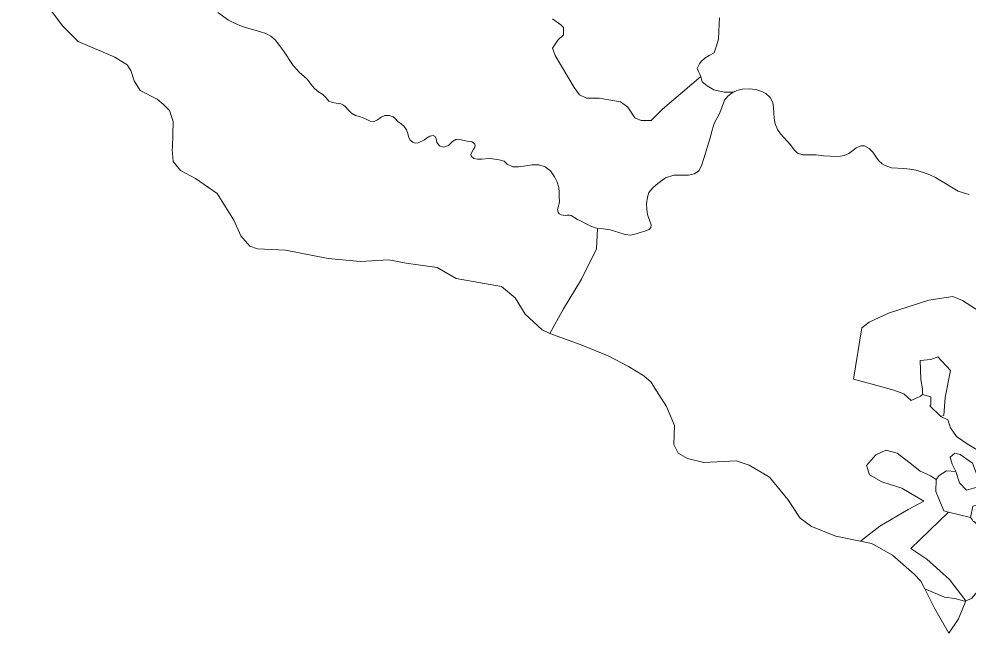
# Model space of a CAD drawing. Header units: metres. Extents: x 542555 to 550520, y 1840485 to 1846995.
# Drawn here: x 542885 to 545214, y 1842007 to 1843513 of the extents above; entities that cross this region are included whole.
import ezdxf

# ---------------------------------------------------------------- set-up
doc = ezdxf.new("R2010")
doc.units = ezdxf.units.M
doc.header["$MEASUREMENT"] = 0
doc.layers.add('Level 30', color=7, linetype='Continuous', lineweight=0)

msp = doc.modelspace()

# ---------------------------------------------------------------- linework, layer by layer
at = {"layer": 'Level 30', "color": 7, "linetype": 'Continuous', "lineweight": 0, "flags": 128}
for points in [[(543372.68, 1843528.94), (543398.39, 1843509.87), (543414.77, 1843501.93), (543430.26, 1843495.69), (543448.53, 1843490.18), (543466.24, 1843485.27), (543479.49, 1843480.94), (543490.33, 1843477.45), (543502.34, 1843470.86), (543513.15, 1843461.64), (543524.09, 1843448.42), (543533.55, 1843434.83), (543557.25, 1843399.37), (543565.28, 1843390.27), (543572.92, 1843381.98), (543583.46, 1843372.63), (543592.14, 1843364.38), (543600.62, 1843353.23), (543609.16, 1843342.39), (543619.3, 1843334.7), (543629.62, 1843327.9), (543629.62, 1843327.9), (543636.87, 1843320.42), (543645.01, 1843311.91), (543653.98, 1843308.18), (543662.83, 1843306.92), (543674.22, 1843305.21), (543680.81, 1843302.14), (543685.25, 1843298.02), (543691.71, 1843289.97), (543700, 1843281.85), (543709.77, 1843276.32), (543722.44, 1843272.77), (543734.27, 1843268.36), (543745.82, 1843262.28), (543755.65, 1843261.62), (543763.94, 1843266.21), (543773.01, 1843272.23), (543781.83, 1843276.41), (543792.85, 1843276.85), (543802.15, 1843273.54), (543807.33, 1843268.86), (543813.72, 1843261.36), (543821.88, 1843255.72), (543829.18, 1843249.39), (543834.89, 1843241.24), (543838.02, 1843232.38), (543840.13, 1843224.82), (543844.28, 1843216.18), (543850.6, 1843210.78), (543857.16, 1843208.75), (543863.28, 1843209.43), (543879.02, 1843217.1), (543884.33, 1843220.73), (543892.42, 1843225.46), (543900.17, 1843227.58), (543905.38, 1843224.89), (543907.47, 1843218.85), (543909.62, 1843210.05), (543916.31, 1843202.3), (543926.46, 1843198.99), (543937.76, 1843203.26), (543947.97, 1843212.46), (543955.7, 1843217.82), (543960.45, 1843218.03), (543965.01, 1843217.73), (543983.4, 1843213.56), (543990.91, 1843212.31), (543995.51, 1843211.47), (543999.68, 1843209.42), (544002.28, 1843206.22), (544003.38, 1843202.82), (544002.49, 1843198.61), (543998.4, 1843192.45), (543994.83, 1843186.75), (543993.12, 1843180.62), (543994.31, 1843175.8), (543999.97, 1843171.08), (544009.02, 1843168.98), (544019.82, 1843169.59), (544036.88, 1843170.61), (544046.22, 1843169.99), (544062.31, 1843167.69), (544074.37, 1843164.35), (544082.18, 1843157.28), (544095.81, 1843150.58), (544109.53, 1843150.77), (544127.34, 1843153.38), (544143.29, 1843155.56), (544159.58, 1843155.78), (544174.9, 1843150.83), (544188.03, 1843140.44), (544197.95, 1843125.94), (544204.43, 1843113.1), (544208.29, 1843099.74), (544209.65, 1843087.32), (544209.08, 1843075.64), (544209.73, 1843066.05), (544209.03, 1843060.32), (544207.27, 1843053.9), (544205.83, 1843049.42), (544205.31, 1843045.25), (544206.64, 1843039.31), (544209.53, 1843035.38), (544214.36, 1843032.65), (544223.61, 1843031.25), (544228.55, 1843032.16), (544234.28, 1843032.13), (544238.71, 1843031.07), (544253.88, 1843021.46), (544261.96, 1843017.79), (544275.1, 1843011.13), (544288.51, 1843003.93), (544303.4, 1842999.3), (544301.07, 1842949.54), (544264.36, 1842875.2), (544219.78, 1842802.61), (544186.12, 1842741.84), (544168.02, 1842750.81), (544125.89, 1842789.05), (544101.39, 1842829.25), (544067.83, 1842856.69), (543956.38, 1842876.31), (543910.36, 1842903.76), (543834.6, 1842914.21), (543791.8, 1842922.39), (543721.22, 1842918.42), (543642.87, 1842925.33), (543538.03, 1842945.92), (543469.38, 1842949.51), (543450.58, 1842955.57), (543429.21, 1842981.22), (543411.63, 1843019.46), (543370.48, 1843085.15), (543317.77, 1843121.93), (543280.98, 1843141.76), (543263.34, 1843163.33), (543260.34, 1843193.42), (543261.13, 1843198.14), (543262.71, 1843261.64), (543253.89, 1843289.1), (543239.19, 1843303.81), (543223.86, 1843316.54), (543182.36, 1843338.12), (543167.66, 1843361.66), (543158.85, 1843387.15), (543150.03, 1843400.88), (543119.67, 1843419.51), (543029.78, 1843457.65), (542992.43, 1843495.31), (542885.07, 1843638.68)], [(544193.27, 1843513.92), (544213, 1843498.56), (544219.58, 1843491.98), (544219.58, 1843474.42), (544206.42, 1843461.26), (544193.27, 1843441.51), (544199.84, 1843423.96), (544245.89, 1843344.97), (544259.05, 1843327.41), (544276.59, 1843318.64), (544307.29, 1843318.64), (544359.91, 1843309.86), (544377.45, 1843296.69), (544394.99, 1843270.36), (544410.34, 1843263.78), (544434.46, 1843263.78), (544462.97, 1843292.3), (544556.4898, 1843371.8498), (544556.4898, 1843371.8498), (544559.99, 1843359.34), (544571.97, 1843348.84), (544588.1, 1843339.01), (544613.71, 1843333.94), (544636.11, 1843333.42), (544633.8, 1843332.26), (544623.18, 1843324.06), (544614.97, 1843314.16), (544603.5, 1843283.04), (544589.48, 1843256.95), (544584.43, 1843240.86), (544579.57, 1843221.74), (544563.68, 1843170.98), (544558.42, 1843152.67), (544551.89, 1843140.78), (544541.29, 1843133.25), (544525.96, 1843129.91), (544510.27, 1843130.24), (544490, 1843129.71), (544469.72, 1843123.26), (544451.05, 1843109.95), (544438.59, 1843098.94), (544429.5, 1843087.69), (544425.54, 1843075.84), (544423.75, 1843059.58), (544423.87, 1843046.43), (544425.89, 1843033.32), (544430.45, 1843019.76), (544434.51, 1843008.63), (544434.42, 1843001.74), (544429.7, 1842996.76), (544419.48, 1842993), (544407.63, 1842989.33), (544397.84, 1842985.91), (544385.01, 1842983.16), (544371.35, 1842984.79), (544355.87, 1842989.54), (544334.49, 1842995.65), (544317.18, 1842998.25), (544303.4, 1842999.3), (544288.51, 1843003.93), (544275.1, 1843011.13), (544261.96, 1843017.79), (544253.88, 1843021.46), (544238.71, 1843031.07), (544234.28, 1843032.13), (544228.55, 1843032.16), (544223.61, 1843031.25), (544214.36, 1843032.65), (544209.53, 1843035.38), (544206.64, 1843039.31), (544205.31, 1843045.25), (544205.83, 1843049.42), (544207.27, 1843053.9), (544209.03, 1843060.32), (544209.73, 1843066.05), (544209.08, 1843075.64), (544209.65, 1843087.32), (544208.29, 1843099.74), (544204.43, 1843113.1), (544197.95, 1843125.94), (544188.03, 1843140.44), (544174.9, 1843150.83), (544159.58, 1843155.78), (544143.29, 1843155.56), (544127.34, 1843153.38), (544109.53, 1843150.77), (544095.81, 1843150.58), (544082.18, 1843157.28), (544074.37, 1843164.35), (544062.31, 1843167.69), (544046.22, 1843169.99), (544036.88, 1843170.61), (544019.82, 1843169.59), (544009.02, 1843168.98), (543999.97, 1843171.08), (543994.31, 1843175.8), (543993.12, 1843180.62), (543994.83, 1843186.75), (543998.4, 1843192.45), (544002.49, 1843198.61), (544003.38, 1843202.82), (544002.28, 1843206.22), (543999.68, 1843209.42), (543995.51, 1843211.47), (543990.91, 1843212.31), (543983.4, 1843213.56), (543965.01, 1843217.73), (543960.45, 1843218.03), (543955.7, 1843217.82), (543947.97, 1843212.46), (543937.76, 1843203.26), (543926.46, 1843198.99), (543916.31, 1843202.3), (543909.62, 1843210.05), (543907.47, 1843218.85), (543905.38, 1843224.89), (543900.17, 1843227.58), (543892.42, 1843225.46), (543884.33, 1843220.73), (543879.02, 1843217.1), (543863.28, 1843209.43), (543857.16, 1843208.75), (543850.6, 1843210.78), (543844.28, 1843216.18), (543840.13, 1843224.82), (543838.02, 1843232.38), (543834.89, 1843241.24), (543829.18, 1843249.39), (543821.88, 1843255.72), (543813.72, 1843261.36), (543807.33, 1843268.86), (543802.15, 1843273.54), (543792.85, 1843276.85), (543781.83, 1843276.41), (543773.01, 1843272.23), (543763.94, 1843266.21), (543755.65, 1843261.62), (543745.82, 1843262.28), (543734.27, 1843268.36), (543722.44, 1843272.77), (543709.77, 1843276.32), (543700, 1843281.85), (543691.71, 1843289.97), (543685.25, 1843298.02), (543680.81, 1843302.14), (543674.22, 1843305.21), (543662.83, 1843306.92), (543653.98, 1843308.18), (543645.01, 1843311.91), (543636.87, 1843320.42), (543629.62, 1843327.9), (543619.3, 1843334.7), (543609.16, 1843342.39), (543600.62, 1843353.23), (543592.14, 1843364.38), (543583.46, 1843372.63), (543572.92, 1843381.98), (543565.28, 1843390.27), (543557.25, 1843399.37), (543533.55, 1843434.83), (543524.09, 1843448.42), (543513.15, 1843461.64), (543502.34, 1843470.86), (543490.33, 1843477.45), (543479.49, 1843480.94), (543466.24, 1843485.27), (543448.53, 1843490.18), (543430.26, 1843495.69), (543414.77, 1843501.93), (543398.39, 1843509.87), (543372.68, 1843528.94)], [(544602.04, 1843516), (544600.35, 1843483.65), (544599.8, 1843463.62), (544594.48, 1843444.64), (544589.09, 1843430.54), (544577.36, 1843423.97), (544566.3, 1843417.26), (544557.24, 1843408.54), (544553.6, 1843403.05), (544548.93, 1843394.79), (544547.93, 1843391.58), (544550.67, 1843384.54), (544554.53, 1843377.41), (544554.53, 1843377.41), (544556.07, 1843373.35), (544556.49, 1843371.85), (544556.4898, 1843371.8498), (544462.97, 1843292.3), (544434.46, 1843263.78), (544410.34, 1843263.78), (544394.99, 1843270.36), (544377.45, 1843296.69), (544359.91, 1843309.86), (544307.29, 1843318.64), (544276.59, 1843318.64), (544259.05, 1843327.41), (544245.89, 1843344.97), (544199.84, 1843423.96), (544193.27, 1843441.51), (544206.42, 1843461.26), (544219.58, 1843474.42), (544219.58, 1843491.98), (544213, 1843498.56), (544193.27, 1843513.92)], [(545214.3, 1843082.53), (545200.67, 1843087.03), (545187.75, 1843091.14), (545148.4, 1843114.28), (545138.78, 1843120.24), (545131.8, 1843124.14), (545117.67, 1843131.06), (545102.44, 1843136.79), (545083.81, 1843142.29), (545068.99, 1843144.82), (545053.91, 1843146.37), (545024.17, 1843148.02), (545008.69, 1843154.01), (545001.37, 1843158.01), (544991.91, 1843166.39), (544984.56, 1843176.35), (544977.87, 1843186.3), (544969.04, 1843195.88), (544958.06, 1843202.05), (544948.52, 1843202), (544937.64, 1843197.4), (544929.51, 1843190.66), (544919.34, 1843183.47), (544907.84, 1843178.5), (544894.13, 1843175.93), (544874.59, 1843176.54), (544857.14, 1843177.89), (544839.04, 1843179.92), (544822.79, 1843180.18), (544806.68, 1843179.98), (544793.2, 1843184.02), (544785.63, 1843192.62), (544776.35, 1843204.25), (544752.1, 1843231.09), (544744.29, 1843242.42), (544738.53, 1843256.4), (544736.52, 1843270.18), (544735.65, 1843283.24), (544734.89, 1843296.22), (544732.86, 1843308.66), (544726.53, 1843320.37), (544715.8, 1843330.58), (544706.24, 1843335.3), (544691.19, 1843340.39), (544674.67, 1843342.04), (544657.51, 1843341.14), (544644.94, 1843337.85), (544636.11, 1843333.42), (544613.71, 1843333.94), (544588.1, 1843339.01), (544571.97, 1843348.84), (544559.99, 1843359.34), (544556.4898, 1843371.8498), (544556.49, 1843371.85), (544556.07, 1843373.35), (544554.53, 1843377.41), (544550.67, 1843384.54), (544547.93, 1843391.58), (544548.93, 1843394.79), (544553.6, 1843403.05), (544557.24, 1843408.54), (544566.3, 1843417.26), (544577.36, 1843423.97), (544589.09, 1843430.54), (544594.48, 1843444.64), (544599.8, 1843463.62), (544600.35, 1843483.65), (544602.04, 1843516)], [(545222.29, 1842424.02), (545192.21, 1842445.25), (545179.29, 1842448.49), (545167.97, 1842438.47), (545172.97, 1842421.66), (545181.68, 1842403.63), (545158.5, 1842404.62), (545140.7, 1842393.74), (545133.67, 1842383.9), (545119.66, 1842392.34), (545112.68, 1842395.83), (545094.31, 1842404.1), (545076.86, 1842417.89), (545038.29, 1842448.21), (545009.82, 1842455.56), (544985.94, 1842444.54), (544962.98, 1842417.89), (544970.32, 1842394.91), (545000.63, 1842378.37), (545049.31, 1842362.75), (545103.49, 1842330.59), (545064.92, 1842310.37), (544995.12, 1842269.02), (544948.3, 1842232.34), (544887.5, 1842244.86), (544828.16, 1842268.1), (544799.78, 1842288.75), (544769.74, 1842334.65), (544724.96, 1842389.44), (544675.06, 1842419.04), (544642.84, 1842429.53), (544564.03, 1842425.22), (544524.24, 1842434.89), (544500.93, 1842448.54), (544490.36, 1842469.4), (544492.32, 1842516.46), (544472.72, 1842562.55), (544440.39, 1842612.86), (544434.52, 1842622.36), (544416.88, 1842638.05), (544379.64, 1842660.6), (544329.68, 1842687.07), (544261.09, 1842714.53), (544186.12, 1842741.84), (544219.78, 1842802.61), (544264.36, 1842875.2), (544301.07, 1842949.54), (544303.4, 1842999.3), (544317.18, 1842998.25), (544334.49, 1842995.65), (544355.87, 1842989.54), (544371.35, 1842984.79), (544385.01, 1842983.16), (544397.84, 1842985.91), (544407.63, 1842989.33), (544419.48, 1842993), (544429.7, 1842996.76), (544434.42, 1843001.74), (544434.51, 1843008.63), (544430.45, 1843019.76), (544425.89, 1843033.32), (544423.87, 1843046.43), (544423.75, 1843059.58), (544425.54, 1843075.84), (544429.5, 1843087.69), (544438.59, 1843098.94), (544451.05, 1843109.95), (544469.72, 1843123.26), (544490, 1843129.71), (544510.27, 1843130.24), (544525.96, 1843129.91), (544541.29, 1843133.25), (544551.89, 1843140.78), (544558.42, 1843152.67), (544563.68, 1843170.98), (544579.57, 1843221.74), (544584.43, 1843240.86), (544589.48, 1843256.95), (544603.5, 1843283.04), (544614.97, 1843314.16), (544623.18, 1843324.06), (544633.8, 1843332.26), (544644.94, 1843337.85), (544657.51, 1843341.14), (544674.67, 1843342.04), (544691.19, 1843340.39), (544706.24, 1843335.3), (544715.8, 1843330.58), (544726.53, 1843320.37), (544732.86, 1843308.66), (544734.89, 1843296.22), (544735.65, 1843283.24), (544736.52, 1843270.18), (544738.53, 1843256.4), (544744.29, 1843242.42), (544752.1, 1843231.09), (544776.35, 1843204.25), (544785.63, 1843192.62), (544793.2, 1843184.02), (544806.68, 1843179.98), (544822.79, 1843180.18), (544839.04, 1843179.92), (544857.14, 1843177.89), (544874.59, 1843176.54), (544894.13, 1843175.93), (544907.84, 1843178.5), (544919.34, 1843183.47), (544929.51, 1843190.66), (544937.64, 1843197.4), (544948.52, 1843202), (544958.06, 1843202.05), (544969.04, 1843195.88), (544977.87, 1843186.3), (544984.56, 1843176.35), (544991.91, 1843166.39), (545001.37, 1843158.01), (545008.69, 1843154.01), (545024.17, 1843148.02), (545053.91, 1843146.37), (545068.99, 1843144.82), (545083.81, 1843142.29), (545102.44, 1843136.79), (545117.67, 1843131.06), (545131.8, 1843124.14), (545138.78, 1843120.24), (545148.4, 1843114.28), (545187.75, 1843091.14), (545200.67, 1843087.03), (545214.3, 1843082.53)], [(545253.18, 1842444.91), (545209.1, 1842470.87), (545183.31, 1842489.15), (545168.26, 1842510.66), (545161.81, 1842530.02), (545144.82, 1842538.03), (545152.62, 1842541.77), (545155.24, 1842585.21), (545168.44, 1842650.95), (545137.48, 1842684.84), (545120.47, 1842677.7), (545094.58, 1842675.36), (545095.72, 1842629.32), (545100.2, 1842606.04), (545100.14, 1842592.05), (545100.14, 1842592.05), (545094.84, 1842587.74), (545072.61, 1842577.33), (545054.34, 1842593.47), (545029.62, 1842603.14), (544976.95, 1842617.12), (544930.74, 1842630.03), (544951.16, 1842755.85), (544969.44, 1842769.82), (545016.72, 1842791.33), (545115.6, 1842823.59), (545174.71, 1842832.19), (545198.36, 1842822.51), (545243.5, 1842793.48)], [(545243.5, 1842793.48), (545198.36, 1842822.51), (545174.71, 1842832.19), (545115.6, 1842823.59), (545016.72, 1842791.33), (544969.44, 1842769.82), (544951.16, 1842755.85), (544930.74, 1842630.03), (544976.95, 1842617.12), (545029.62, 1842603.14), (545054.34, 1842593.47), (545072.61, 1842577.33), (545094.84, 1842587.74), (545100.14, 1842592.05), (545120.23, 1842586.52), (545120.68, 1842566.62), (545118, 1842564.45), (545144.82, 1842538.03), (545161.81, 1842530.02), (545168.26, 1842510.66), (545183.31, 1842489.15), (545209.1, 1842470.87), (545253.18, 1842444.91)]]:
    msp.add_lwpolyline(points, dxfattribs=at)
for points in [[(545152.62, 1842541.77), (545144.82, 1842538.03), (545118, 1842564.45), (545120.68, 1842566.62), (545120.23, 1842586.52), (545100.14, 1842592.05), (545100.2, 1842606.04), (545095.72, 1842629.32), (545094.58, 1842675.36), (545120.47, 1842677.7), (545137.48, 1842684.84), (545168.44, 1842650.95), (545155.24, 1842585.21), (545152.62, 1842541.77)], [(545154.11, 1842095.51), (545105.65, 1842115.48), (545096.02, 1842134.75), (545079.39, 1842151.34), (545026.47, 1842197.95), (544979.91, 1842224.5), (544975.22, 1842226.79), (544948.3, 1842232.34), (544995.12, 1842269.02), (545064.92, 1842310.37), (545103.49, 1842330.59), (545049.31, 1842362.75), (545000.63, 1842378.37), (544970.32, 1842394.91), (544962.98, 1842417.89), (544985.94, 1842444.54), (545009.82, 1842455.56), (545038.29, 1842448.21), (545076.86, 1842417.89), (545094.31, 1842404.1), (545112.68, 1842395.83), (545119.66, 1842392.34), (545133.67, 1842383.9), (545132.48, 1842354.1), (545151.93, 1842306.59), (545163.51, 1842303.71), (545071.35, 1842214.8), (545110.84, 1842188.15), (545165.95, 1842138.52), (545206.25, 1842086.34), (545203, 1842085.07), (545179.41, 1842091.97), (545154.11, 1842095.51)], [(545191.03, 1842375.72), (545181.68, 1842403.63), (545172.97, 1842421.66), (545167.97, 1842438.47), (545179.29, 1842448.49), (545192.21, 1842445.25), (545222.29, 1842424.02), (545231.36, 1842400.02), (545242.1, 1842366.13), (545224.89, 1842362.58), (545208.17, 1842357.37), (545191.03, 1842375.72)], [(545223.59, 1842318.01), (545217.76, 1842290.23), (545163.51, 1842303.71), (545151.93, 1842306.59), (545132.48, 1842354.1), (545133.67, 1842383.9), (545140.7, 1842393.74), (545158.5, 1842404.62), (545181.68, 1842403.63), (545191.03, 1842375.72), (545208.17, 1842357.37), (545224.89, 1842362.58), (545242.1, 1842366.13), (545249.44, 1842360.03), (545278.19, 1842333.18), (545223.59, 1842318.01)], [(545219.93, 1842091.72), (545206.25, 1842086.34), (545165.95, 1842138.52), (545110.84, 1842188.15), (545071.35, 1842214.8), (545163.51, 1842303.71), (545217.76, 1842290.23), (545222.0991, 1842285.7313), (545224.17, 1842280.82), (545226.7429, 1842280.9166), (545236.79, 1842270.5), (545251.61, 1842258.82), (545273.22, 1842245.27), (545275.09, 1842234.48), (545285.43, 1842204.79), (545298.73, 1842204.17), (545299.44, 1842202.67), (545299.9295, 1842202.9025), (545303.32, 1842199.32), (545286.33, 1842182.54), (545275.97, 1842145.43), (545262.36, 1842128.62), (545240.33, 1842115.24), (545219.93, 1842091.72)], [(545105.65, 1842115.48), (545154.11, 1842095.51), (545179.41, 1842091.97), (545203, 1842085.07), (545206.25, 1842086.34), (545187.99, 1842042.05), (545164.5, 1842007.2), (545130.02, 1842066.72), (545105.65, 1842115.48)]]:
    msp.add_lwpolyline(points, close=True, dxfattribs=at)

doc.saveas('drawing.dxf')
